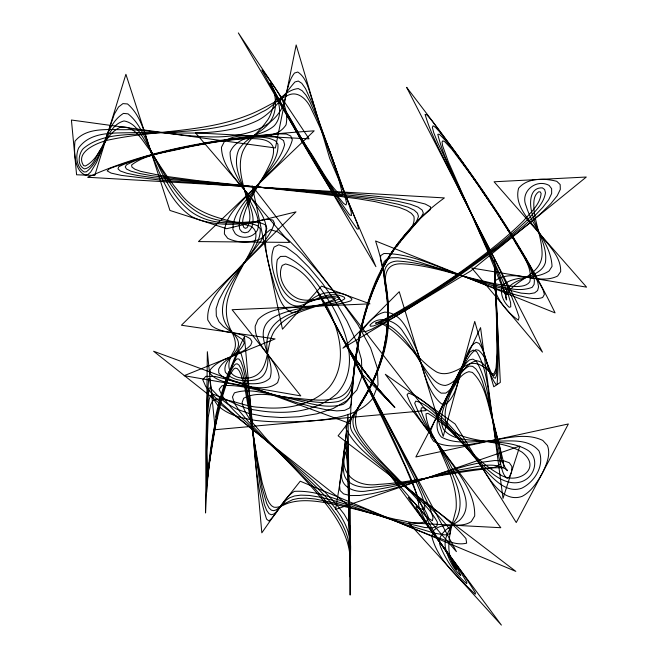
<?xml version="1.0" encoding="UTF-8"?>
<svg xmlns="http://www.w3.org/2000/svg" width="658" height="658" viewBox="0 0 658 658"><rect width="100%" height="100%" fill="white"/><g stroke="black" fill="none" stroke-linecap="round" stroke-linejoin="round"><path stroke-width="0.99" d="M386.336 335.424A135.367 96.084 73.7 0 0 387.702 309.556C390.794 294.891 372.872 262.961 397.062 261.053C425.249 262.328 451.766 273.564 478.794 280.662C495.959 283.952 514.86 293.986 532.19 287.324L534.123 284.355L534.395 280.415L533.375 275.702L528.604 264.656L517.895 245.878L496.551 212.123L471.564 175.711L451.972 149.424L444.931 141.873L442.859 140.812L442.044 142.054L442.637 145.879L448.32 161.728L486.986 249.588L504.801 293.205L505.805 294.833L506.652 294.694C515.584 278.392 541.723 275.455 542.093 254.021C542.044 239.364 536.031 225.628 534.156 211.218C533.728 204.786 532.651 196.01 538.696 191.782L540.251 191.897L541.123 193.468C540.095 204.638 530.438 212.624 523.62 220.693C506.471 237.809 487.167 252.582 467.616 266.827C439.889 287.258 410.197 304.876 380.373 321.918L380.316 322.971C403.444 334.042 415.173 359.005 436.673 372.017C447.226 377.009 457.466 369.623 466.686 365.174C475.833 360.066 484.864 366.703 490.901 373.349L493.788 373.999L495.968 368.899L497.144 353.14L496.839 319.961L494.454 260.478C495.219 301.751 500.442 343.443 497.061 384.593L496.14 384.601C486.986 372.642 487.57 355.739 479.106 343.41L476.236 342.283C467.756 346.741 466.415 357.944 462.813 365.963C458.026 378.671 457.154 394.446 446.272 403.79L441.65 403.954C425.257 390.186 423.777 366.226 415.626 347.547C409.325 333.836 402.778 312.854 384.766 312.114C375.2 314.343 368.159 322.099 362.747 329.888L362.895 331.731L365.922 331.484L371.819 329.148L392.242 318.217L406.767 309.622L453.806 279.518L499.159 247.03L528.464 224.049L541.295 213.06L550.886 203.626L557.227 195.73L560.32 189.381L560.164 184.569L556.758 181.304C544.322 178.137 527.543 177.52 518.594 188.262C513.709 206.332 530.661 221.261 540.333 234.47C548.616 245.533 561.085 256.669 560.674 271.589L557.655 276.006C538.203 285.926 512.985 267.247 494.972 280.933L493.665 285.794C496.905 299.645 506.899 312.131 518.331 320.191L519.104 317.074C504.382 272.264 479.271 231.641 459.021 189.208C447.695 164.377 432.742 140.689 425.093 114.385L427.042 114.969L431.903 120.727L456.002 153.199L482.857 191.19L506.216 226.475L526.194 259.194L542.949 289.545L544.388 294.455L542.644 297.515C534.65 300.319 526.236 297.062 518.315 295.557C500.261 290.515 482.75 283.787 465.329 276.928C438.82 267.987 412.467 253.404 383.927 253.527L380.711 255.567L380.456 259.301L384.552 277.133L387.093 293.945L388.154 309.836L387.833 324.879A140.475 99.72 73.7 0 1 383.4 352.762A170.537 121.056 73.7 0 1 380.546 362.55C373.201 385.16 360.625 405.665 346.478 424.624L345.902 428.3C354.901 447.267 373.695 459.243 388.615 473.225C413.89 495.532 443.969 512.738 465.954 538.557L466.662 543.163C454.76 546.156 443.179 538.565 431.903 535.801C407.952 526.474 384.354 516.283 360.255 507.334C338.878 500.631 317.312 490.111 294.43 491.337C283.187 498.172 278.704 512.533 268.908 520.98L266.589 519.121C248.946 465.469 257.204 406.397 240.738 352.482L238.796 351.397C217.165 394.915 210.198 444.397 206.612 492.472C206.044 454.481 205.329 416.136 208.767 378.276L209.524 378.679C211.366 388.672 211.415 399.85 219.624 407.162C229.864 415.609 243.09 418.48 255.888 420.47C277.437 422.872 299.143 421.877 320.701 420.125C339.495 417.69 360.074 414.038 372.724 398.485L378.037 384.856L377.33 368.003L370.619 347.942L357.886 324.674L339.15 298.189L318.99 272.98L302.03 253.511L288.262 239.8L277.684 231.838L270.306 229.634L266.112 233.171C263.397 251.66 270.496 269.879 275.159 287.53C279.066 296.602 281.887 309.252 292.514 312.599L297.194 311.579C306.373 303.642 315.322 293.707 328.26 292.604C336.345 292.284 346.092 293.04 352.038 299.045L350.813 300.796C334.938 306.365 317.584 305.328 301.027 306.776C286.238 308.183 268.957 308.314 257.911 319.755L255.197 326.138C254.342 346.651 276.944 358.018 279.173 377.651L277.627 382.611C268.028 391 253.889 386.797 242.489 385.794C231.583 382.915 218.045 382.685 210.124 373.612L210.132 369.919C220.241 356.949 239.454 356.85 250.731 345.146L251.998 341.815L250.385 338.837C238.681 330.884 222.659 334.354 211.341 325.554L207.772 319.944C206.209 298.518 226.089 283.285 238.714 268.554C251.216 254.268 268.448 241.807 274.411 223.128L272.93 220.15C266.26 217.93 259.408 221.195 252.779 222.124C244.686 223.556 236.485 224.353 228.26 224.329C215.643 223.917 202.648 222.289 191.322 216.375C171.549 203.034 162.172 179.733 153.528 158.463C145.648 140.253 143.345 117.428 127.52 103.948L122.923 103.619L118.53 106.991L114.336 114.073L102.961 146.973L96.389 162.723L90.631 172.1L88.049 174.403L85.68 175.118C74.198 171.384 73.893 150.822 74.987 141.207C87.498 125.785 111.482 130.448 128.952 129.601C158.956 131.049 188.575 137.514 218.695 136.897C241.996 136 269.698 130.794 281.772 108.323C287.135 96.973 286.592 83.179 294.471 73.063L297.77 72.026C307.525 78.351 308.832 91.701 312.937 101.71A586.92 337.636 71.5 0 0 352.803 212.559L357.146 223.407L358.618 228.918L357.212 229.091C321.63 178.598 291.675 124.074 261.818 70.028L262.526 70.003C273.202 86.305 290.31 103.898 286.041 124.856C272.173 145.829 242.029 127.677 224.296 141.725L221.45 147.293C221.952 169.024 241.321 183.837 252.836 200.46C259.137 210.428 269.18 221.911 265.149 234.536L260.996 238.747C250.558 243.057 237.966 243.296 227.709 238.352L224.403 233.952C224.041 214.014 244.595 199.933 256.34 186.206C269.237 171.919 287.176 159.211 292.316 139.8L290.787 136L286.353 134.026L279.008 133.87L245.023 137.374L205.896 143.049L177.175 148.626L144.415 156.9L114.969 166.606L109.475 168.711L107.172 170.883L111.112 173.103L121.311 175.382L160.462 180.103L224.617 185.046L343.188 192.86L396.231 198.338L413.718 201.151L425.183 204.021L430.628 206.941L430.052 209.918C411.883 225.028 396.486 243.46 384.988 264.113A185.252 149.078 -81.4 0 0 370.66 295.532A226.5 185.581 -82 0 0 361.818 325.126L358.092 342.843L354.604 365.758A496.436 437.093 -82.3 0 0 351.298 404.028L349.505 408.059L344.685 410.345L336.822 410.888L325.924 409.687L311.982 406.743L295.006 402.054L230.423 380.176L215.059 376.466L205.839 376.327L202.771 379.74L205.839 386.723L215.051 397.267L230.407 411.365L274.945 447.605L311.826 479.501L325.669 492.817L336.444 504.39L344.159 514.211L348.806 522.288L350.385 528.604L350.196 576.86L348.485 466.621L347.728 442.768L346.815 433.153L346.297 433.68L339.528 485.316L340.046 490.473L343.566 493.887L350.081 495.556L359.605 495.482L372.132 493.665L387.652 490.111L406.183 484.806L449.167 470.741L467.484 465.535L482.659 462.138L494.701 460.542L503.592 460.756L509.341 462.78L511.949 466.604L511.422 472.238L509.276 477.034L507.038 478.35C502.005 474.311 501.84 467.04 499.809 461.357C496.28 445.392 494.01 429.189 491.789 413.002C487.849 392.456 487.734 369.755 476.515 351.495L473.16 350.056L469.713 352.227L466.16 358.026L433.795 422.716L430.784 430.488L430.71 436.673L433.581 441.271C451.61 450.862 473.192 443.081 492.102 440.473C508.609 437.8 526.861 432.808 542.776 440.416L547.456 445.54C550.985 455.056 546.288 464.712 542.299 473.258C537.208 482.182 531.516 491.427 522.123 496.354C505.673 502.391 493.393 485.16 485.662 473.25C474.064 454.678 461.028 436.928 445.754 421.194C434.42 410.74 423.25 398.542 408.544 393.056L407.055 394.784C414.417 415.914 430.743 432.651 443.056 451.001C455.821 470.857 475.446 490.86 474.689 515.979L471.284 521.547C459.917 529.509 443.245 520.346 433.194 530.981L431.78 536.237C437.43 559.876 458.486 577.773 475.216 594.264L475.463 593.006C455.369 559.596 428.629 530.562 408.33 497.308C417.394 503.905 422.403 515.387 432.446 520.733L433.022 517.558L430.348 509.053L415.223 476.088L334.708 323.407C350.722 353.971 370.388 382.759 394.734 407.318L376.606 386.838L356.488 361.258L355.32 361.398L404.933 465.823L428.498 522.222L435.242 534.271L454.357 564.901L456.57 569.68C442.225 551.42 451.355 528.942 456.076 509.218C457.639 489.716 449.406 471.251 441.707 453.831C436.945 440.531 426.466 428.169 425.997 413.808L427.865 413.306C454.892 429.18 471.26 458.971 499.167 473.99C516.102 486.303 543.524 468.907 522.107 452.186C507.31 443.286 489.519 442.67 473.044 439.001C462.763 436.673 450.146 433.441 446.05 422.444C443.163 411.826 447.317 400.961 451.61 391.329C455.805 383.877 459.843 374.065 468.899 371.688L472.354 372.42C486.328 385.267 487.767 406.364 493.665 423.513C495.959 436.632 502.728 449.85 500.631 463.306C496.667 468.685 488.927 467.83 483.071 469.154C472.938 470.437 462.821 471.901 452.729 473.554C428.111 477.453 403.658 482.988 378.712 484.37C357.064 487.553 338.376 474.657 345.434 451.923L346.972 459.3L347.827 473.604L350.155 558.798C349.291 538.129 338.261 519.598 325.768 503.757C306.76 479.879 284.585 458.807 264.113 436.221C255.822 425.874 244.743 416.136 242.111 402.573L243.649 398.271C259.499 389.676 280.267 397.802 297.334 398.378C311.259 399.686 325.907 402.054 339.438 397.259C354.917 390.301 353.445 370.832 356.241 356.751C360.584 327.528 368.135 298.493 381.582 272.058M350.434 556.026L350.229 569.154C348.115 526.606 350.755 483.391 346.19 441.173C343.492 451.52 342.859 462.426 341.757 473.069C339.594 487.603 355.764 493.393 367.608 490.835C399.061 486.838 429.246 476.556 460.131 469.763C475.084 467.624 493.442 460.403 507.112 470.001L507.326 470.717C498.016 458.634 498.377 441.567 494.306 427.305C488.853 405.238 487.899 381.023 476.252 361.077L472.896 359.12L469.442 359.91C458.165 369.837 453.773 385.086 446.535 397.843C441.715 409.572 431.113 425.496 441.37 437.077C456.693 445.376 475.125 440.72 491.765 441.099C507.367 441.724 527.708 437.348 538.992 450.919C544.939 465.296 534.79 481.886 521.679 488.244C506.792 493.492 494.528 479.863 485.3 470.166C471.712 454.793 459.786 438.006 445.458 423.283C436.312 415.354 428.029 403.954 415.757 401.117L414.713 403.19C423.102 425.701 439.593 444.29 450.672 465.527C458.313 481.36 475.833 504.538 459.432 520.388C450.607 527.009 434.732 533.613 440.835 547.505C446.724 561.118 455.295 574.113 466.703 583.687L466.818 582.314C451.585 556.059 431.451 532.947 415.889 506.931L416.506 506.545L421.021 508.938L423.382 509.465L424.788 508.042L424.468 503.551L421.663 494.865L415.864 481.278L397.736 443.796L349.217 349.867C363.019 370.051 377.659 389.75 394.734 407.318L362.648 374.673L317.748 292.053L456.397 551.626L386.633 470.626L501.396 625.1L408.676 522.839L500.804 527.716L385.308 374.287L455.081 423.966L516.25 522.534L568.356 423.974L415.848 456.981L451.75 388.45L480.562 327.602L503.016 498.394L519.828 446.091L335.596 509.432L343.46 461.209L348.033 414.31L350.138 595.079L350.582 550.384L350.196 506.825L153.618 351.249L350.245 423.637C351.816 374.558 357.023 324.682 376.615 279.156C391.732 246.594 415.354 218.908 444.397 197.918L87.753 177.273C158.759 145.097 237.217 136.165 314.195 130.827L198.477 241.585L289.553 242.399L195.492 132.858L309.087 138.854L238.328 32.9L375.907 266.663L329.716 158.446L296.166 44.966L275.422 147.968L71.418 120.027L76.591 174.781L94.768 175.447L125.908 74.28L169.937 210.445L226.697 228.713L296.001 211.868L181.427 325.241L275.06 338.928L184.182 375.677L300.796 395.91L232.085 309.712L369.961 303.848L321.548 286.107L282.471 329.197L252.146 185.827L426.145 410.551L215.256 429.699L207.352 351.709L205.551 512.993C207.073 452.433 216.951 391.165 244.439 336.616L261.826 532.848L280.686 505.837L300.229 481.204L515.823 571.383L338.105 435.785C360.839 407.565 380.456 375.693 386.822 339.503C391.707 306.2 385.662 272.741 375.57 240.968L555.081 312.887C515.765 231.517 461.464 158.726 406.628 87.325L542.455 352.112L471.786 268.028L586.582 287.151L494.076 181.781L586.311 177.027L470.61 271.063L342.925 348.181L399.233 291.708L443.204 436.419L474.739 321.433L493.78 386.797L500.335 382.397L494.454 260.478L497.349 343.871L497.02 363.216L495.844 372.765L494.051 375.644C487.389 372.009 485.349 361.884 476.885 360.806C462.664 363.224 459.481 382.668 445.277 385.465C436.057 385.119 430.636 376.302 425.586 369.747C418.208 358.89 411.546 347.506 402.992 337.505C396.058 330.003 386.567 321.079 375.463 323.185C408.988 309.721 438.261 287.521 468.118 267.535C489.207 252.327 510.172 236.732 528.761 218.472C535.472 210.889 543.927 203.24 545.49 192.72L544.635 189.545L542.365 187.859C527.872 187.259 529.386 207.393 533.136 216.688C537.29 231.813 547.662 246.141 545.441 262.394C540.128 281.772 501.33 275.315 506.241 299.834L506.709 299.834C499.759 271.532 485.11 245.673 473.702 218.999C462.056 190.779 445.022 164.031 437.784 134.314L439.273 134.232C454.168 148.543 464.778 166.713 477.017 183.237M386.328 335.424L383.03 352.556L376.787 371.885L369.911 387.159L356.397 410.567L353.617 416.868A14.451 10.183 74.6 0 0 354.473 429.312C364.162 448.937 381.953 462.862 397.037 478.177C410.798 492.414 427.906 504.447 437.397 522.181L436.945 526.112L432.676 527.864L424.723 527.51L399.809 521.671L339.026 503.946L315.133 498.978L305.995 498.155L298.658 498.402L292.851 499.562L284.478 503.65L276.097 509.909L273.695 510.674L271.343 510.139L269.015 507.886L266.704 503.567L262.131 488.113L257.656 464.235L246.956 393.542L242.909 374.599L240.935 368.669L239.002 365.124L237.11 363.759L235.26 364.244C229.552 370.38 227.956 379.098 225.118 386.748M216.869 418.11L212.583 441.156L207.36 478.127L206.818 474.681L206.628 453.93L207.624 413.38L209.137 399.496L210.527 395.705L212.624 394.109C227.01 398.625 239.981 408.215 255.501 410.049C283.244 414.918 315.355 413.134 337.167 393.303C360.058 367.954 346.659 330.744 331.624 304.958C319.385 286.526 306.612 265.593 285.605 256.307L280.464 256.447L277.355 259.589C273.761 276.327 283.088 301.751 302.762 302.417C314.976 301.948 327.626 293.328 339.61 297.893L339.158 299.028C312.583 309.976 260.93 309.679 267.329 351.726C268.727 362.13 268.242 376.902 255.649 379.872C245.401 381.837 232.167 381.064 225.365 372.107C222.338 361.505 235.12 355.707 238.171 346.717C240.483 337.159 229.798 331.714 225.924 324.287C215.849 305.6 230.094 285.473 239.726 269.829C246.734 256.628 260.848 244.653 260.255 228.787L258.051 226.015C246.643 220.743 233.442 223.268 221.368 220.644C207.895 218.588 195.229 212.295 185.581 202.656C169.945 186.732 159.952 166.515 148.988 147.343C142.375 137.637 137.004 123.087 124 120.949C111.128 124.272 106.999 139.233 100.649 149.35C96.093 156.012 93.444 167.017 84.594 168.942C76.764 165.668 78.417 153.906 83.262 148.601C103.528 131.674 132.793 135.589 157.402 132.826C192.958 131.074 230.481 129.799 262.254 111.827C275.373 106.456 283.919 89.817 298.321 88.583L302.162 90.714L305.986 95.163L309.91 101.834L318.291 120.825L331.838 157.048L343.394 190.327L346.634 203.141L345.952 204.975L343.468 203.297L339.15 198.066L325.652 178.079L299.324 134.865L276.36 94.908L274.649 92.252L274.254 92.556C276.442 102.763 276.113 114.196 269.377 122.717C260.905 133.689 245.886 137.53 238.78 149.728C231.961 165.569 241.782 181.978 247.005 196.775C250.287 207.434 258.207 222.906 248.099 232.044L244.916 232.809L241.905 231.863L239.709 229.223C236.617 213.159 249.596 199.39 257.204 186.494C264.812 173.202 279.074 160.618 277.923 144.209L275.628 140.993C264.055 134.602 250.056 138.04 237.53 138.797C222.272 140.664 207.097 143.131 192.004 146.027C169.978 151.208 146.627 154.186 126.459 164.854L125.234 166.902L126.492 169.016L130.934 171.179L139.167 173.399L151.513 175.678L188.484 180.399L321.499 193.139L367.18 198.617L384.741 201.43L398.361 204.301L408.092 207.221L414.26 210.19L417.476 213.208L418.447 216.285C415.757 227.01 405.279 233.475 399.603 242.621M216.704 417.822L211.498 446.881L206.834 484.049C206.193 452.136 205.724 419.886 209.088 388.138L210.289 387.776L220.603 398.6L227.569 403.996L236.938 409.177L249.086 413.504L264.154 416.391L281.246 417.542L299.217 416.753L316.909 413.816L333.187 408.511L346.889 400.632L356.875 389.955L361.999 376.286L361.489 359.63L356.118 340.877L347.029 321.153L335.383 301.578L322.33 283.269L309.013 267.354L296.585 254.95L286.197 247.178L278.753 244.792L274.115 247.071C268.11 261.226 274.633 277.084 279.724 290.573C283.195 299.522 291.864 309.211 302.384 305.032C315.363 299.777 330.209 290.129 344.307 297.243L344.784 298.74C335.703 305.213 322.996 303.519 312.492 306.266C298.757 308.635 284.61 310.963 272.33 317.946C249.793 333.244 277.026 358.783 269.903 378.177C262.83 385.053 251.998 383.951 242.95 383.236C234.454 381.525 224.419 380.234 218.769 372.921L218.653 369.245C224.214 357.788 239.833 354.744 244.307 342.777L242.827 339.758L223.391 326.524L218.999 321.713L216.317 315.832L216.128 308.627L218.941 299.982L224.23 290.227L231.246 279.815L261.218 240.548L265.355 233.574L266.811 228.499L265.783 225.143C254.695 218.801 240.927 224.008 228.787 222.865C215.791 222.807 202.59 219.764 191.848 212.197C173.251 198.617 163.842 176.747 154.054 156.678C146.15 142.144 141.412 124.485 128.055 113.842L123.457 113.398C102.829 126.361 105.132 157.533 86.223 171.87L84.051 171.935C76.418 167.305 75.234 155.666 78.631 148.001C91.396 129.947 117.346 133.64 136.65 132.488C176.887 131.625 219.994 138.451 257.558 120.546C274.106 111.992 283.146 95.418 294.94 81.97L298.296 81.049L301.792 83.319L305.485 88.542L313.471 106.111L349.242 205.321L351.216 212.123L351.471 215.553L349.62 214.952C319.887 173.194 293.879 128.343 270.183 82.982C276.928 95.418 285.202 113.316 274.37 125.637C261.448 137.374 237.571 134.503 230.103 152.113C229.897 169.114 241.437 183.195 248.568 197.844C253.198 207.747 260.979 218.514 257.566 229.938C253.478 237.875 241.831 239.742 235.309 233.771L232.891 229.371C232.718 212.156 247.679 199.588 256.768 186.354C266.408 172.881 280.431 161.161 284.626 144.637L283.54 140.573C270.619 130.893 252.08 138.106 237.299 138.55C222.009 140.549 206.768 142.942 191.626 145.879C167.083 151.43 141.454 155.601 118.761 166.754L117.988 168.867L120.398 171.031L126.764 173.251L137.859 175.53L154.433 177.857L204.038 182.694L329.181 193L380.176 198.477L397.786 201.29L410.148 204.161L418.019 207.081L422.156 210.05L423.341 213.077C417.855 224.403 406.035 231.657 399.365 242.498M229.848 372.115C231.822 367.559 232.924 362.065 236.995 358.84L238.895 359.029L240.836 361.513L242.81 366.72L244.817 375.093L248.954 401.331L259.82 483.474L264.351 504.546L266.646 510.411L268.966 513.659L271.302 514.745L273.654 514.104L276.023 512.179L286.131 500.146L289.767 497.703L294.554 495.959L300.887 495.137L309.128 495.441L319.673 497.103L332.907 500.343L348.937 505.221L403.913 523.982L434.782 533.26L445.022 534.938L450.269 533.753L449.759 529.262C421.762 492.645 377.684 470.799 352.277 432.018C345.261 419.368 358.659 409.49 363.578 399.003C375.159 379.576 383.565 358.042 386.534 335.539A135.17 95.945 73.7 0 0 387.932 309.696L386.846 293.797L383.474 272.634L383.079 264.672L384.264 261.481L386.879 259.104L391.304 257.763L397.925 257.673L407.121 259.071L419.08 262.049L496.371 286.855L521.12 293.123L529.295 293.805L534.666 292.859L537.619 290.507L538.532 286.954L537.792 282.422L535.785 277.141L529.46 265.207L514.252 239.594L496.922 212.402L472.164 176.04L449.866 145.056L439.478 131.69L435.588 127.479L433.087 125.801L432.347 127.323L433.754 132.694L437.693 142.589L484.757 241.535L502.482 280.168L508.042 293.97L510.624 302.688L510.748 306.834L509.185 307.294C503.321 302.022 499.34 292.859 502.696 285.227C515.592 274.156 535.349 280.464 549.15 270.899L552.029 266.4C551.141 243.962 532.363 227.191 526.203 206.143C519.623 191.889 536.097 178.228 549.117 185.424L551.626 188.681L551.659 193.493L548.632 199.81L542.735 207.443L534.362 216.161L523.883 225.752L498.155 246.627L453.37 278.77L410.353 306.488L379.427 323.621L373.588 325.916L370.503 326.269L369.903 325.192C379.321 314.294 397.004 321.063 403.346 332.175C412.36 345.063 418.784 359.482 426.096 373.357C430.291 380.464 433.844 388.623 441.131 393.139L445.754 393.106C461.274 383.227 461.39 360.23 475.718 349.719L478.596 350.27C486.895 357.236 488.285 368.908 493.961 377.7L495.449 378.21L496.609 375.076L497.613 352.811L496.247 300.796L494.454 260.478M381.163 271.836C367.065 299.694 359.507 330.382 355.336 361.193C351.224 375.307 357.59 395.524 343.131 404.407C324.945 409.679 306.192 401.98 288.434 398.287C266.523 393.616 244.751 383.951 222.034 385.711L219.155 389.24C226.262 406.883 243.279 418.052 256.011 431.451C276.549 450.302 297.679 468.529 317.493 488.154C333.861 505.015 352.269 525.306 350.443 550.573M381.369 271.951C367.246 299.793 359.663 330.472 355.46 361.275C352.737 375.315 355.534 396.626 338.113 401.536C320.907 404.744 303.511 400.072 286.575 397.251C269.492 395.195 251.372 387.167 234.388 392.884L232.471 396.971L234.371 403.28L239.948 411.727L248.773 422.058L260.116 433.869L311.366 484.666L330.481 506.43L337.233 515.716L342.176 523.982L345.59 531.384L347.811 538.096L349.9 549.734L350.253 563.388L347.926 468.817L347.079 453.337L346.593 449.06L346.075 447.119L345.508 447.3C343.303 455.27 342.736 463.75 343.69 471.967C345.335 486.435 362.509 488.285 374.081 487.076C417.353 483.211 459.029 466.884 502.811 467.764L504.036 466.728L503.008 460.106L488.417 401.651L482.396 381.467L479.238 374.089L475.981 368.998L472.625 366.333L469.162 366.062C457.639 372.551 453.214 386.534 447.415 397.687C443.656 407.623 438.244 419.401 443.772 429.69C452.688 440.218 468.052 439.593 480.611 441.041C496.313 442.357 513.166 441.839 527.255 449.924C538.713 456.603 536.031 473.373 525.66 479.682C514.836 486.616 501.528 480.875 492.497 473.62C467.599 453.773 451.084 424.262 423.62 407.664L421.359 407.886L420.939 410.428C427.248 429.69 439.75 446.231 448.172 464.581C455.542 480.834 465.124 500.228 456.923 517.945C451.018 527.469 442.431 537.454 445.853 549.553C448.649 559.103 453.263 568.931 460.748 575.594C449.694 550.976 427.651 531.87 418.883 506.273C416.621 486.575 406.142 468.965 398.764 450.878C384.404 419.393 368.044 388.87 353.214 357.615L354.086 357.681L379.773 390.72L394.734 407.318M397.259 246.256C402.556 236.502 415.988 228.606 413.923 216.416L411.39 213.348L406.57 210.321L399.052 207.352L374.789 201.57L357.87 198.757L315.75 193.287L197.005 180.539L162.082 175.826L140.582 171.327L134.8 169.164L131.937 167.058L131.592 165.002C146.43 153.52 167.56 152.656 185.268 147.606C207.147 143.345 229.206 139.101 251.553 138.575C259.211 138.871 269.92 138.838 273.276 147.285C274.789 155.691 270.068 163.505 266.556 170.784C259.581 183.722 251.405 196.059 245.755 209.672C243.986 215.248 241.017 221.754 243.83 227.462L245.368 228.342L247.079 227.643C253.059 218.069 247.86 205.979 245.993 195.862C242.489 181.616 237.217 166.235 242.687 151.792C247.885 139.767 259.096 132.118 266.449 121.582C271.976 115.035 272.47 105.979 276.237 98.807C289.717 113.324 297.145 133.294 308.602 149.613C319.278 165.117 327.297 183.393 341.412 196.076L342.497 194.949C336.403 164.368 323.999 134.882 310.272 106.933C306.225 98.906 297.556 90.582 287.998 95.278C274.115 101.735 261.3 110.371 246.84 115.652C202.565 132.883 154.137 130.07 108.299 140.055C98.289 142.367 74.56 151.653 83.55 165.561L85.285 166.03C101.242 158.15 103.355 134.89 120.143 127.339C134.257 124.395 142.26 140.508 149.522 149.761C159.187 164.22 168.127 179.256 179.511 192.465C197.096 216.276 224.658 219.122 250.739 226.155C261.489 232.57 252.886 246.322 248.971 254.391C241.774 267.864 233.664 280.991 228.852 295.582C224.715 307.483 225.719 320.759 231.739 331.838C234.684 337.513 236.847 344.241 234.248 350.467C224.148 365.79 227.972 380.061 248.757 378.005C273.292 373.744 263.052 341.782 277.191 327.47C291.831 309.86 316.523 308.725 335.358 298.642L334.799 298C322.7 296.668 310.436 302.935 298.452 298.79C286.362 293.986 276.237 277.939 282.216 265.429L285.523 263.965C306.225 268.9 317.592 291.535 327.964 308.232C340.153 332.125 347.843 364.269 329.387 387.11C311.925 406.249 284.009 410.008 259.466 407.31C244.365 406.809 230.292 398.271 215.281 399.143L212.485 401.191L210.511 404.925L208.224 417.172L206.859 450.886L207.574 473.143L215.873 423.999L222.289 397.078L226.821 382.545L230.103 374.46L233.574 369.138L235.375 368.126L237.225 368.562L239.109 370.701L241.042 374.715L245.006 388.664L257.73 460.896L262.197 482.709L266.753 497.851L269.073 502.638L271.441 505.689L273.892 507.203C279.889 508.173 284.947 503.584 290.639 502.457C303.774 499.027 317.501 501.264 330.629 503.567C352.565 507.918 374.015 514.367 395.795 519.417C405.953 520.692 417.616 525.939 427.305 520.601L428.136 516.884C422.189 501.38 408.289 490.736 397.605 478.547C385.062 465.42 371.902 452.663 361.711 437.545C351.874 425.907 354.728 410.14 363.339 398.921C374.846 379.411 383.211 357.845 386.123 335.309A135.581 96.241 73.7 0 0 387.472 309.416C388.911 294.093 375.414 263.118 401.841 263.792C427.527 264.771 452.021 273.736 476.869 279.51C490.029 282.66 503.271 286.148 516.867 286.551C521.49 286.312 526.869 285.934 529.805 281.821C533.309 266.103 519.935 252.359 513.495 239.035C503.362 222.519 492.694 206.341 481.755 190.351M380.587 271.417A176.533 141.297 -81.1 0 1 398.929 242.004M215.479 417.131A405.163 299.842 65.9 0 1 228.828 371.359M380.793 271.532A176.772 141.486 -81.1 0 1 399.167 242.128M216.293 417.789A407.475 301.759 65.9 0 1 224.608 386.402M381.089 271.705A176.813 141.519 -81.1 0 1 396.873 245.837"/></g></svg>
